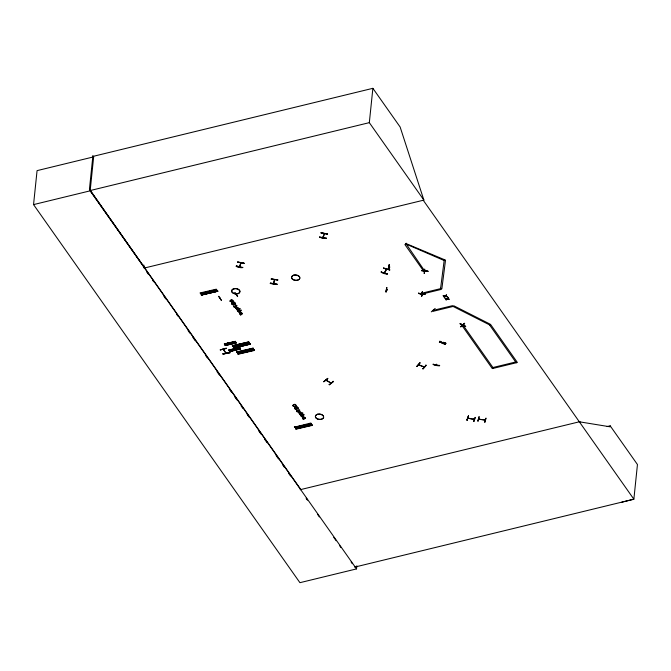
<?xml version="1.0" encoding="UTF-8"?>
<svg xmlns="http://www.w3.org/2000/svg" width="671" height="671" viewBox="0 0 671 671"><rect width="100%" height="100%" fill="white"/><g stroke="black" fill="none" stroke-linecap="round" stroke-linejoin="round"><path stroke-width="1.01" d="M231.151 301.816L230.195 301.12A0.998 0.637 5.9 0 1 230.27 300.709C231.755 298.587 233.676 302.629 233.189 300.541C231.403 298.016 228.123 302.395 231.168 301.514M294.007 406.332L293.051 405.636A0.998 0.637 5.9 0 1 293.126 405.225C294.611 403.103 296.532 407.146 296.054 405.066C294.259 402.533 290.979 406.92 294.024 406.03M233.986 288.748L234.003 288.807A4.16 2.659 5.9 0 0 233.424 293.378A4.16 2.659 5.9 0 0 239.916 291.801A4.16 2.659 5.9 0 0 234.003 288.815M293.898 275.135L293.923 275.211A4.16 2.659 5.9 0 0 293.336 279.79A4.16 2.659 5.9 0 0 299.836 278.205A4.16 2.659 5.9 0 0 293.923 275.219M317.719 414.233L317.727 414.292A4.135 2.642 5.9 0 0 317.165 418.855A4.135 2.642 5.9 0 0 323.623 417.287A4.135 2.642 5.9 0 0 317.744 414.317M240.235 312.216C240.981 312.745 242.952 313.944 241.04 312.216C238.272 311.327 239.346 315.001 241.015 313.323M303.091 416.733L304.382 417.958L304.852 417.563M225.565 352.929L225.607 352.476M436.234 364.949L436.393 364.504L436.502 364.965M356.846 565.821L356.527 568.907L299.929 582.68L33.55 204.605L37.064 170.635L93.663 156.863M92.933 155.446L89.453 189.13L144.71 267.955L143.737 264.978M356.527 568.907L90.149 190.832L93.722 156.226L372.875 88.32L400.142 127.02L423.862 200.05L423.208 200.21L633.869 499.199L621.765 502.21M218.687 296.49L221.531 300.558L218.738 296.246M220.222 298.62L220.44 298.041M226.32 348.224L220.239 349.885L226.303 348.224M223.099 354.129C236.829 350.841 227.553 353.944 222.973 353.659M225.817 352.426L225.901 352.854M235.118 303.04L231.772 304.131L231.612 303.577M233.902 304.718L232.501 304.751L232.342 304.198M236.309 266.035C235.689 267.041 243.028 268.459 242.81 267.284M232.317 304.483L232.904 303.854M233.55 304.223C237.752 304.735 235.194 303.611 233.231 303.77M237.609 262.218L244.194 263.242L237.651 261.933M235.764 305.926C237.19 307.863 233.441 308.115 233.575 306.127M229.037 352.283L229.147 352.736M235.404 306.01L235.253 307.226L234.137 306.32M235.085 303.326L234.925 302.772M236.041 294.544L235.831 294.292M239.606 266.11L239.74 266.89M239.832 266.152L239.799 266.597M240.864 262.965L240.981 262.864M235.731 306.211L236.913 305.917L236.746 305.355M237.626 296.599L234.8 292.548L237.618 296.372M237.048 309.323L236.771 309.666L236.611 309.113M237.349 309.524C241.56 308.291 236.972 311.847 237.383 309.239M238.188 310.941L237.911 311.285L237.744 310.732M238.49 311.143C242.701 309.91 238.113 313.466 238.524 310.858M237.014 309.608C236.821 311.52 240.964 310.187 239.052 308.836M239.027 309.113L240.025 308.878L239.866 308.325M239.899 312.569C238.599 313.491 241.661 313.994 239.924 312.292M238.155 311.227C237.962 313.139 242.097 311.805 240.193 310.455M240.52 314.07L240.134 314.439L239.975 313.894M240.998 314.632L240.579 314.733M240.168 310.732L241.166 310.488L240.998 309.943M240.973 314.917L240.855 313.994M240.822 314.271L242.508 313.869L242.348 313.315M271.235 279.161L277.861 279.882L271.285 278.91M273.575 283.363L273.684 282.977M273.894 283.456L273.911 283.011M276.989 284.009L276.905 284.521L270.338 283.514M297.974 407.565L294.628 408.656L294.468 408.102M296.221 408.471L295.366 409.268L295.198 408.723M295.173 409L295.76 408.371M298.419 408.832C299.601 408.614 296.096 408.337 296.087 408.287M296.725 409.52L296.406 408.74M298.62 410.442C300.046 412.38 296.305 412.631 296.431 410.644M298.26 410.535L298.109 411.742L296.993 410.837M297.941 407.842L297.781 407.297M298.587 410.727L299.769 410.442L299.601 409.872M299.903 413.839L299.627 414.183L299.467 413.63M300.214 414.041C304.416 412.808 299.828 416.372 300.239 413.755M301.044 415.458L300.767 415.802L300.608 415.248M326.232 238.046C326.416 239.295 319.119 237.651 319.723 236.821M301.346 415.659C305.523 414.443 300.977 417.983 301.38 415.374M299.87 414.124C299.677 416.037 303.82 414.703 301.908 413.353M321.032 232.98L327.607 234.003L321.065 232.686M301.883 413.638L302.881 413.395L302.722 412.841M302.755 417.094C301.455 418.008 304.517 418.511 302.78 416.808M301.011 415.743C300.818 417.656 304.961 416.322 303.049 414.972M303.376 418.595L302.99 418.964L302.831 418.41M303.024 415.257L304.022 415.014L303.862 414.46M303.854 419.149L303.443 419.258M303.829 419.434L303.711 418.511M304.819 417.848C303.619 414.493 300.314 419.375 303.871 417.84M323.019 236.871L323.061 237.719M323.246 236.913L323.254 237.324M303.678 418.796L305.372 418.385L305.204 417.832M326.215 238.096L319.69 237.064M327.834 378.335L323.85 381.505M326.509 380.113L326.332 380.583M333.143 381.22L333.403 381.665L329.419 384.835L329.159 384.391M330.518 382.873L330.493 382.47M144.055 268.115L423.896 200.101L369.327 122.65L372.875 88.32M381.237 271.83C380.524 272.778 387.595 274.867 387.469 273.676M383.485 268.249L389.843 269.876L383.527 267.955M384.466 272.577L384.508 272.216M386.731 287.54L386.152 291.759M386.781 287.524L385.8 291.977L386.202 291.742M388.895 265.037L388.668 269.323L389.281 264.827M388.668 269.323L389.23 264.844M386.471 290.015L387.242 289.578M389.742 266.873L389.541 267.402M445.46 260.667L441.853 288.798L440.562 288.647L420.566 293.512L421.12 294.301L441.115 289.436L440.562 288.647L444.219 260.096L445.502 260.239L444.177 260.524L405.586 243.875M424.835 271.21L406.098 243.816M405.536 244.303L406.215 243.196M425.188 293.781C425.481 294.93 418.025 294.049 418.578 293.001M421.447 270.69L428.09 271.235L421.48 270.447M421.866 294.007L421.153 293.948L421.195 293.42M423.762 271.285L423.686 270.723M421.724 293.269L421.841 292.833M421.589 296.045L422.512 291.835L421.958 296.087L421.614 295.76M421.799 293.193L422.067 292.866M421.648 296.003L422.244 291.575M424.114 273.063L424.449 273.391L424.718 269.063L424.181 273.323M419.945 362.86L416.943 366.24M418.989 365.024L419.199 364.571M425.9 364.982L426.202 365.393L423.116 368.991L422.822 368.572M423.661 366.509L423.728 366.936M423.77 366.383L423.695 366.911M431.302 311.872L435.177 308.417M433.944 310.228L433.81 310.346M440.562 288.647L440.612 288.228M433.139 364.11C432.527 365.125 439.899 366.458 439.664 365.292M445.058 296.045L443.43 296.121L443.229 295.517M436.435 364.152L436.301 364.579M439.396 342.294L445.989 343.242L439.43 342.009M445.485 296.129L444.361 297.454L444.177 296.867M439.924 341.128C439.06 341.933 445.309 345.129 445.359 343.904M446.903 298.662L445.267 298.738L445.074 298.134M443.195 295.802L445.276 295.794M445.46 296.414L447.532 296.691L445.703 295.869M445.242 296.07L446.383 294.728M447.331 298.746L446.207 300.071L446.022 299.484M445.67 296.154L446.601 295.03M442.776 342.998L442.407 343.317L442.541 342.864M445.041 298.419L447.112 298.402M447.297 299.023L449.377 299.3L447.54 298.486M443.103 342.579L443.162 342.135M447.087 298.687L448.228 297.345M447.515 298.771L448.438 297.647M460.113 323.858L465.758 326.458L460.163 323.573M460.583 326.458L460.86 326.894L464.668 323.623L464.399 323.196M462.336 325.133L461.833 324.504M461.958 324.387L461.791 324.856M462.638 325.62L462.344 325.209M468.501 415.827L466.764 420.138L467.159 419.92M467.091 420.13L468.45 415.844M468.584 417.874L468.501 418.368M473.634 418.855L473.625 419.19M475.336 417.429L473.986 421.539L473.659 421.187M479.111 416.725L477.718 421.103L478.113 420.876M478.079 421.162L479.06 416.741M479.362 418.771L479.295 419.09M485.125 420.197L484.412 420.105L484.47 419.585M484.672 421.925L485.007 422.26L485.98 418.067L484.697 422.143M607.138 426.563L610.182 425.825L610.082 426.815L579.333 421.799M324.428 233.642L322.81 237.66L322.969 237.266M418.519 293.504L425.129 294.259M418.545 293.277L425.162 294.015M388.576 269.281L389.197 265.053M386.127 291.944L386.756 287.809M387.184 290.073L386.588 290.023M423.762 271.26L424.382 271.168M422 293.63L422.025 293.261M439.572 365.787L433.114 364.353L439.639 365.569M319.622 237.291L326.131 238.524M270.329 283.565L270.405 283.053L272.283 283.321M273.55 283.799L274.632 279.698M273.542 283.732L274.372 279.622M442.499 342.73L443.145 342.512M485.032 419.987L478.574 419.182L479.144 419.291M239.505 266.546L239.421 266.924M239.413 266.857L240.688 262.898M239.698 266.949L240.981 262.957M323.162 237.651L324.403 233.718M445.301 344.173L439.874 341.363L445.326 344.189M467.125 420.205L468.475 416.112M473.625 421.463L475.068 417.354M386.722 269.297L384.433 273.072M240.486 314.355L240.411 314.8A0.864 0.554 5.9 0 0 240.554 315.018M303.342 418.88L303.267 419.325A0.864 0.554 5.9 0 0 303.409 419.534M384.24 272.963L386.454 269.138L386.571 269.566M462.353 325.527L462.923 325.292L462.537 325.62M323.774 381.715L327.775 378.528L323.816 381.791M416.867 366.458L419.962 362.843M416.909 366.525L419.996 362.927M422.847 368.832L425.959 365.267M444.177 260.524L444.806 259.836L406.165 243.615M231.721 302.059L233.315 301.564L234.347 302.21A1.04 0.663 5.9 0 1 234.305 302.646L232.451 303.099A1.04 0.663 5.9 0 1 231.881 302.806L231.663 302.504M294.577 406.576L296.171 406.089L297.211 406.727A1.04 0.663 5.9 0 1 297.161 407.163L295.307 407.616A1.04 0.663 5.9 0 1 294.737 407.331L294.527 407.02M444.152 297.152L445.032 296.33M445.989 299.761L446.869 298.947M388.97 267.142L389.7 267.234M386.471 289.838L387.133 289.922M326.031 380.172L331.046 383.141M330.459 382.822L331.122 382.94M329.125 384.676L333.185 381.505M389.591 267.385L389.012 267.301M424.273 271.319L423.703 271.235M467.888 418.1L474.254 419.333M474.187 419.484L467.863 418.259M423.887 366.752C426.27 367.8 416.095 363.674 419.149 364.881M200 292.975L216.339 289.167M200.403 293.319L216.817 289.847M201.107 294.603L201.51 295.072L217.84 291.239L217.563 290.728L201.233 294.678M216.632 289.595L200.47 293.672M217.706 291.164L201.375 294.997L217.807 291.197M224.424 343.879L224.668 344.374L235.555 341.824L235.32 341.321L236.293 342.906L225.397 345.464L224.357 343.946M225.162 345.045L225.381 345.464L236.276 342.906M225.095 345.037L236.234 342.671L225.255 345.255M235.437 341.656L224.34 343.921L235.32 341.321M248.907 342.336L248.756 341.875L232.3 345.75L232.703 346.219L249.117 342.621L232.778 346.462L249.092 342.613M233.399 347.377L249.855 343.594L233.399 347.377L233.802 347.846L250.132 344.013L233.877 348.09L249.998 343.938M248.933 342.369L232.787 346.454M228.677 350.061L229.734 351.621L240.629 349.063L239.648 347.477L228.677 350.061L229.004 350.53L239.891 347.972L239.581 347.536M228.878 350.363L239.882 347.972M233.609 347.695L249.864 343.502L250.023 343.988M239.748 347.771L228.945 350.371M229.675 351.378L240.486 348.853M240.319 348.626L229.683 351.461M236.653 351.956L236.938 352.359M254.368 350.153L254.2 349.658L237.735 353.533L238.138 354.003M253.235 348.467L236.905 352.3L253.353 348.509L253.001 348.132M238.012 353.927L254.46 350.145M294.628 427.284L311.176 423.762L294.628 427.284L294.359 426.89L294.762 427.36M295.492 428.584L312.007 425.003L312.275 425.397L295.911 429.188M311.059 423.485L310.816 423.015L294.535 427.167M311.797 424.709L295.458 428.526L311.914 424.642L312.25 425.389M460.147 323.783L465.582 326.559M433.307 310.279L433.911 310.556M369.327 122.65L90.182 190.547L300.843 489.545M33.55 204.605L90.149 190.832M406.056 244.244L404.89 244.529L423.812 271.386L424.886 271.185M231.587 303.862L234.9 303.057M233.542 306.404L236.712 305.64M234.104 306.605L235.37 306.295M236.578 309.398L239.832 308.61M237.719 311.017L240.973 310.22M239.941 314.171L242.323 313.592M294.443 408.379L297.756 407.574M296.381 409.025L298.377 409.1M296.406 410.929L299.568 410.157M296.959 411.122L298.226 410.811M299.434 413.915L302.688 413.126M492.917 367.523L515.663 361.996M300.574 415.534L303.829 414.745M302.797 418.696L305.179 418.117M300.189 489.704L579.987 421.64M354.716 567.104L633.869 499.199L637.45 464.525L610.182 425.825M201.317 294.921L217.647 291.088M236.108 342.646L225.263 345.288M232.3 345.75L248.748 341.958M248.849 342.227L232.51 346.068M228.794 350.245L239.69 347.687M229.415 351.151L240.394 348.643M236.637 351.906L253.084 348.115M236.846 352.225L253.177 348.392M237.039 352.376L253.37 348.543M237.735 353.533L254.091 349.759M254.275 350.019L237.945 353.852M254.535 350.405L238.205 354.238M295.76 428.979L312.065 425.104M325.88 380.147L326.408 380.415M222.948 353.944L229.046 352.585L222.99 353.961M424.189 367.104L418.402 364.789M433.441 310.312L433.852 310.53M325.93 380.18L331.189 383.032M421.455 270.598L428.064 271.378M271.252 279.061L277.828 280.017M485.091 420.046L478.691 419.199M439.404 342.193L445.938 343.384M321.048 232.879L327.557 234.137M237.626 262.118L244.135 263.376M223.401 349.214L226.06 353.139M225.808 353.231L223.183 349.314M383.51 268.165L389.742 270.01M433.718 310.665L433.172 310.388M250.216 344.257L233.869 348.081M516.217 362.776L489.495 324.839L453.101 306.446L452.556 305.657L432.552 310.522L433.105 311.31L453.101 306.446L453.839 305.808L490.224 324.202L489.495 324.839L490.66 324.563L517.383 362.491L492.304 368.597L462.025 325.611L463.191 325.334L493.47 368.312M240.201 312.493L240.981 313.6M233.516 304.508L233.869 305.003M303.057 417.018L303.837 418.125M296.045 409.109L296.397 409.604M146.471 271.537L148.274 274.103M152.493 280.092L153.701 281.803M163.95 296.347L165.762 298.914M176.607 314.313L177.815 316.024M188.065 330.568L189.868 333.135M192.887 337.412L195.295 340.834M205.544 355.378L207.356 357.945M217.001 371.633L219.409 375.055M229.658 389.599L231.461 392.166M234.481 396.452L236.888 399.874M241.107 405.863L242.919 408.429M247.138 414.418L248.949 416.985M258.595 430.673L261.002 434.095M264.617 439.228L267.033 442.65M276.075 455.483L278.482 458.905M282.701 464.894L284.512 467.461M288.731 473.449L290.543 476.016M307.377 499.912L306.177 498.209L307.343 499.92M317.568 514.372L319.362 516.922M333.747 537.337L336.146 540.742M339.736 545.842L340.935 547.544M351.126 562.004L352.325 563.707M234.204 341.581L235.127 342.931M238.54 347.737L239.463 349.088M233.793 348.845L234.724 350.195M229.457 342.688L230.388 344.038M228.358 342.948L229.281 344.298M232.694 349.105L233.617 350.455M231.713 349.339L232.636 350.69M227.377 343.183L228.299 344.533M230.606 349.599L231.529 350.95M226.27 343.443L227.192 344.793M229.868 349.776L230.79 351.118M225.531 343.619L226.454 344.969M226.295 348.509L220.239 349.885M294.586 407.104A1.04 0.663 5.9 0 1 294.636 406.668M231.721 302.579A1.04 0.663 5.9 0 1 231.78 302.143M270.379 283.296L276.955 284.286L270.379 283.296M236.276 266.27L242.776 267.561L236.276 266.303M232.04 302.285C233.483 304.257 234.925 300.541 232.04 302.285M236.1 308.048C237.551 310.019 238.985 306.303 236.1 308.048M294.896 406.802C296.347 408.773 297.781 405.058 294.896 406.802M298.964 412.573C300.407 414.535 301.849 410.828 298.964 412.573M381.203 272.074L387.444 273.961L381.203 272.074M235.898 307.695L235.781 307.83A1.048 0.671 5.9 0 0 235.731 308.266L235.949 308.576A1.04 0.663 5.9 0 0 236.511 308.861L238.364 308.408A1.04 0.663 5.9 0 0 238.415 307.972L237.375 307.335L235.898 307.695M298.763 412.212L298.637 412.346A1.048 0.671 5.9 0 0 298.587 412.782L298.805 413.093A1.04 0.663 5.9 0 0 299.367 413.386L301.22 412.933A1.04 0.663 5.9 0 0 301.271 412.489L300.231 411.851L298.763 412.212M464.416 323.422L460.558 326.735L464.449 323.481M235.496 341.581L224.458 344.089L235.496 341.581M238.171 266.387L236.309 266.043L238.155 266.446M293.353 279.656A4.16 2.659 5.9 0 0 299.845 278.079A4.16 2.659 5.9 0 0 293.94 275.093A4.16 2.659 5.9 0 0 293.353 279.656M233.433 293.252A4.16 2.659 5.9 0 0 239.924 291.667A4.16 2.659 5.9 0 0 234.02 288.681A4.16 2.659 5.9 0 0 233.433 293.252M317.165 418.738A4.16 2.659 5.9 0 0 323.657 417.161A4.16 2.659 5.9 0 0 317.752 414.175A4.16 2.659 5.9 0 0 317.165 418.738"/></g></svg>
